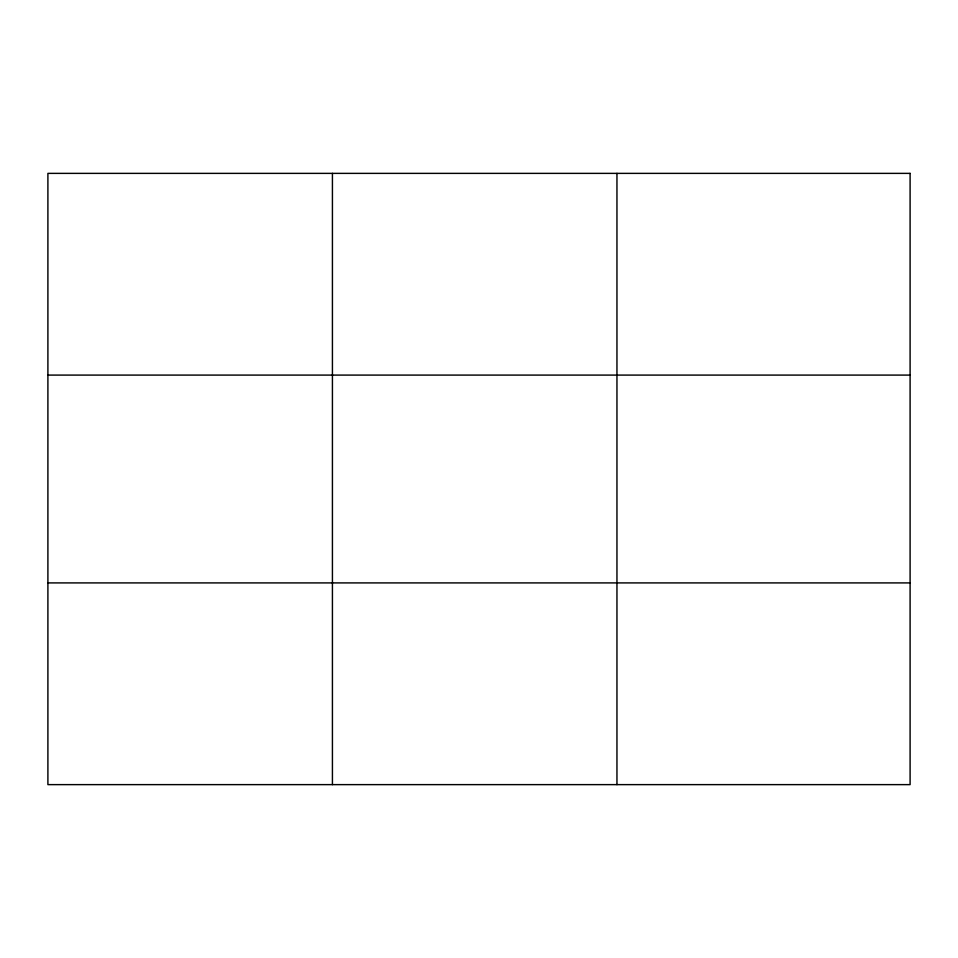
<?xml version="1.0" encoding="UTF-8"?>
<svg xmlns="http://www.w3.org/2000/svg" width="958" height="958" viewBox="0 0 958 958"><rect width="100%" height="100%" fill="white"/><g stroke="black" fill="none" stroke-linecap="round" stroke-linejoin="round"><path stroke-width="1.44" d="M332.426 784.626L332.426 173.374M616.952 784.626L616.952 173.374M47.9 375.093L910.1 375.093M47.9 582.907L910.1 582.907M910.1 173.374L910.1 784.626L47.9 784.626L47.9 173.374L910.1 173.374"/></g></svg>
